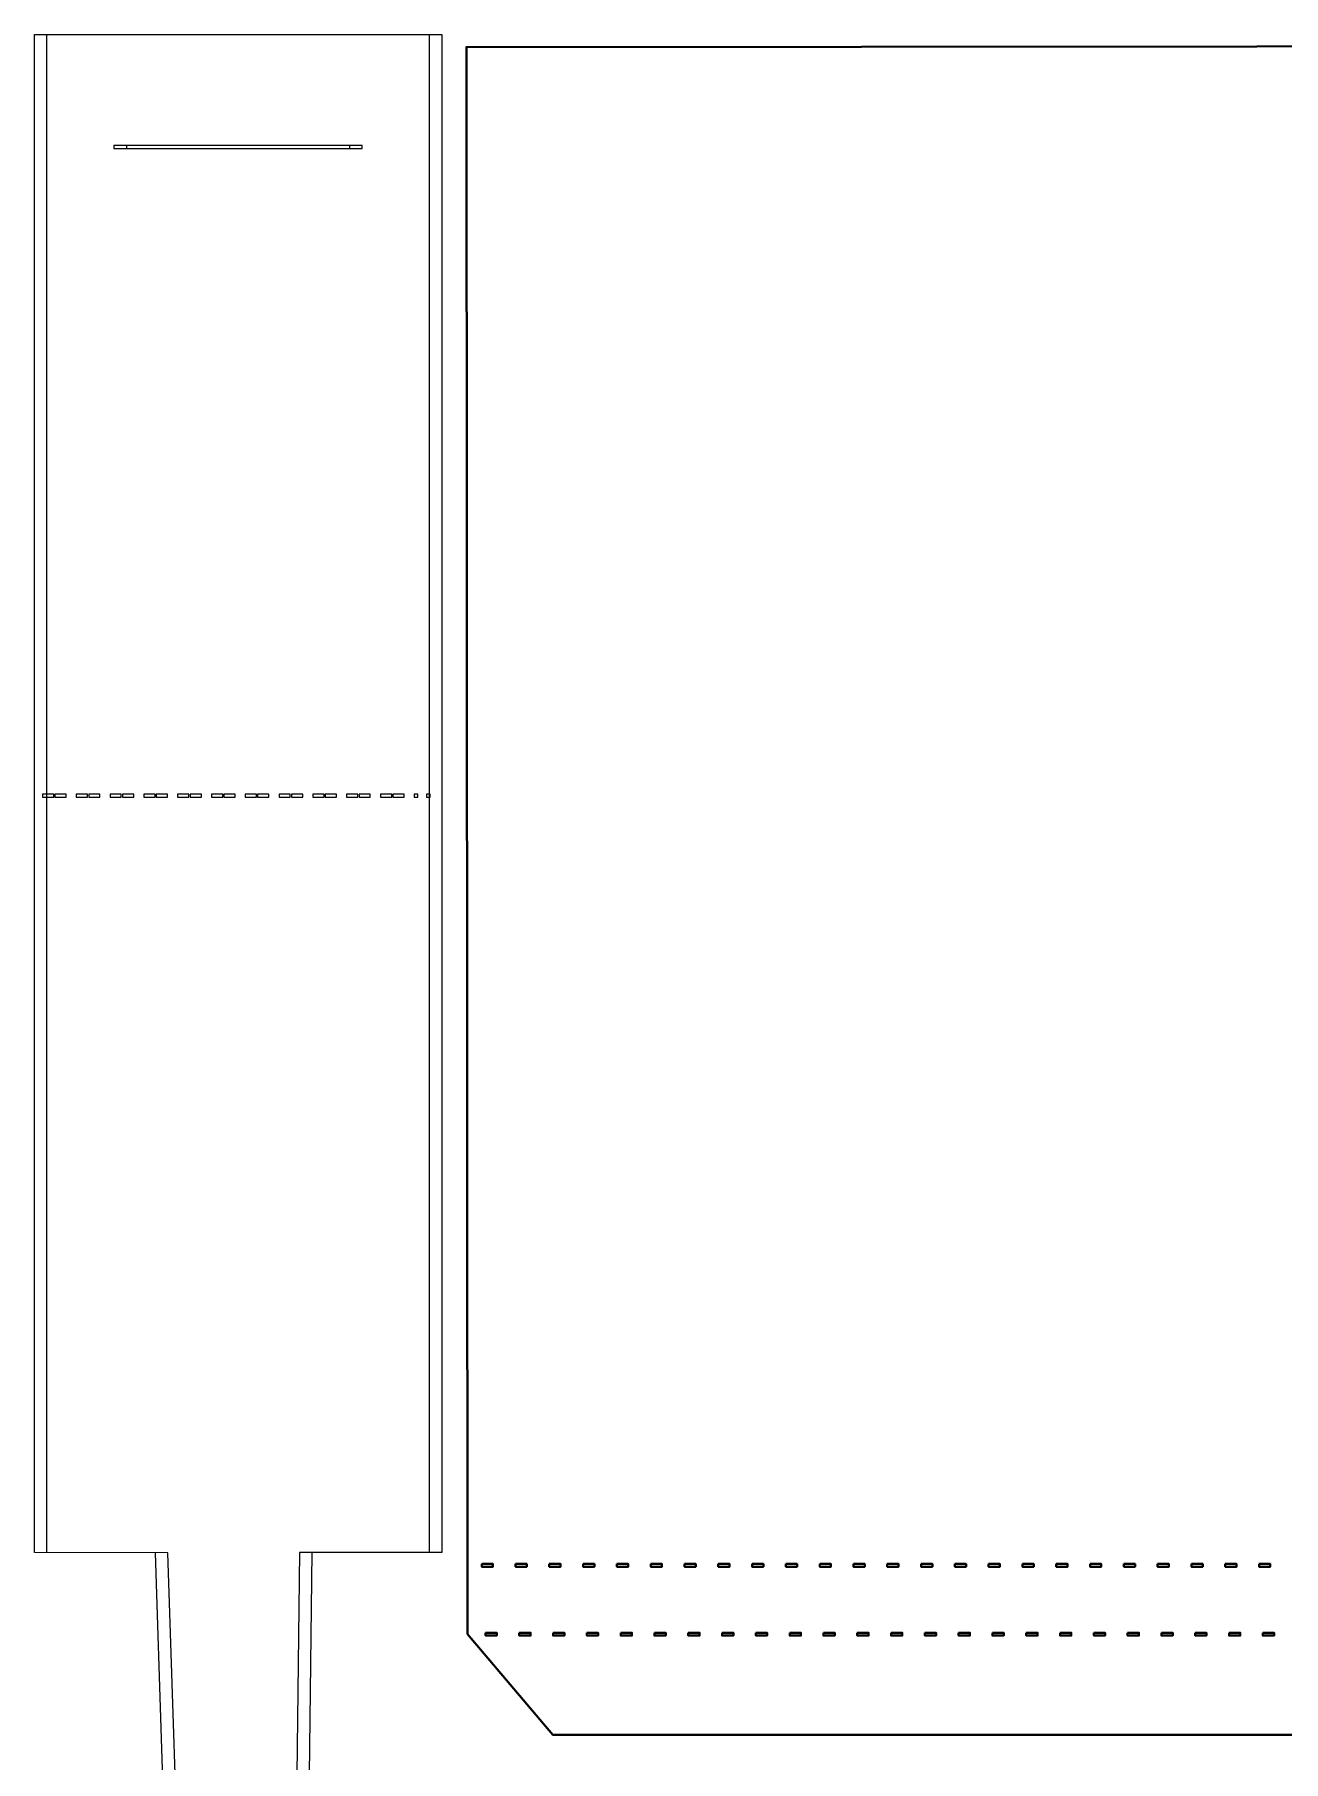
# Model space of a CAD drawing. Header units: centimetres. Extents: x -23.7 to 23.7, y -13.8 to 13.8.
# Drawn here: x -2.01 to 10.91, y -4.23 to 13.63 of the extents above; entities that cross this region are included whole.
import ezdxf

# ---------------------------------------------------------------- set-up
doc = ezdxf.new("R2010")
doc.units = ezdxf.units.CM
doc.header["$MEASUREMENT"] = 0
doc.layers.add('Layer 1', color=7, linetype='Continuous')

msp = doc.modelspace()

# ---------------------------------------------------------------- linework, layer by layer
at = {"layer": 'Layer 1', "color": 58, "lineweight": 25}
for points, knots in [([(-2.00541, 13.62536), (-2.00541, 13.62536), (-2.00541, -2.07108), (-2.00541, -2.07108), (-2.00541, -2.07108), (-2.00541, -2.07108), (-0.75516, -2.07381), (-0.75516, -2.07381), (-0.75516, -2.07381), (-0.75516, -2.07381), (-0.62219, -6.13), (-0.62219, -6.13), (-0.62219, -6.13), (-0.95883, -6.148), (-1.31956, -6.42123), (-1.32276, -6.68868), (-1.32276, -6.68868), (-1.32276, -7.02126), (-1.10787, -7.18657), (-0.38599, -7.2448), (-0.38599, -7.2448), (-0.09813, -8.23552), (0.35747, -8.21303), (0.59316, -7.20798), (0.59316, -7.20798), (1.26067, -7.13203), (1.47708, -6.99749), (1.47708, -6.68178), (1.47708, -6.68178), (1.47708, -6.40861), (1.16271, -6.11338), (0.6862, -6.09256), (0.6862, -6.09256), (0.6862, -6.09256), (0.73261, -2.07108), (0.73261, -2.07108), (0.73261, -2.07108), (0.73261, -2.07108), (2.07568, -2.07108), (2.07568, -2.07108), (2.07568, -2.07108), (2.07568, -2.07108), (2.07568, 13.62536), (2.07568, 13.62536), (2.07568, 13.62536), (2.07568, 13.62536), (-2.00539, 13.62536), (-2.00539, 13.62536), (-2.00539, 13.62536), (-2.00539, 13.62536), (-2.00541, 13.62536), (-2.00541, 13.62536)], [0, 0, 0, 0, 0.07142857, 0.07142857, 0.07142857, 0.07142857, 0.14285714, 0.14285714, 0.14285714, 0.14285714, 0.21428571, 0.21428571, 0.21428571, 0.21428571, 0.28571429, 0.28571429, 0.28571429, 0.28571429, 0.35714286, 0.35714286, 0.35714286, 0.35714286, 0.42857143, 0.42857143, 0.42857143, 0.42857143, 0.5, 0.5, 0.5, 0.5, 0.57142857, 0.57142857, 0.57142857, 0.57142857, 0.64285714, 0.64285714, 0.64285714, 0.64285714, 0.71428571, 0.71428571, 0.71428571, 0.71428571, 0.78571429, 0.78571429, 0.78571429, 0.78571429, 0.85714286, 0.85714286, 0.85714286, 0.85714286, 1, 1, 1, 1]), ([(-1.18465, 12.47701), (-1.18465, 12.47701), (1.25398, 12.47701), (1.25398, 12.47701), (1.25398, 12.47701), (1.25398, 12.47701), (1.25398, 12.44789), (1.25398, 12.44789), (1.25398, 12.44789), (1.25398, 12.44789), (-1.18465, 12.44789), (-1.18465, 12.44789), (-1.18465, 12.44789), (-1.18465, 12.44789), (-1.18465, 12.47701), (-1.18465, 12.47701)], [0, 0, 0, 0, 0.2, 0.2, 0.2, 0.2, 0.4, 0.4, 0.4, 0.4, 0.6, 0.6, 0.6, 0.6, 1, 1, 1, 1]), ([(-1.92352, 5.76986), (-1.92352, 5.76986), (-1.80705, 5.76986), (-1.80705, 5.76986), (-1.80705, 5.76986), (-1.80705, 5.76986), (-1.80705, 5.74074), (-1.80705, 5.74074), (-1.80705, 5.74074), (-1.80705, 5.74074), (-1.92352, 5.74074), (-1.92352, 5.74074), (-1.92352, 5.74074), (-1.92352, 5.74074), (-1.92352, 5.76986), (-1.92352, 5.76986)], [0, 0, 0, 0, 0.2, 0.2, 0.2, 0.2, 0.4, 0.4, 0.4, 0.4, 0.6, 0.6, 0.6, 0.6, 1, 1, 1, 1]), ([(-1.5741, 5.76986), (-1.5741, 5.76986), (-1.45763, 5.76986), (-1.45763, 5.76986), (-1.45763, 5.76986), (-1.45763, 5.76986), (-1.45763, 5.74074), (-1.45763, 5.74074), (-1.45763, 5.74074), (-1.45763, 5.74074), (-1.5741, 5.74074), (-1.5741, 5.74074), (-1.5741, 5.74074), (-1.5741, 5.74074), (-1.5741, 5.76986), (-1.5741, 5.76986)], [0, 0, 0, 0, 0.2, 0.2, 0.2, 0.2, 0.4, 0.4, 0.4, 0.4, 0.6, 0.6, 0.6, 0.6, 1, 1, 1, 1]), ([(-1.22469, 5.76986), (-1.22469, 5.76986), (-1.10822, 5.76986), (-1.10822, 5.76986), (-1.10822, 5.76986), (-1.10822, 5.76986), (-1.10822, 5.74074), (-1.10822, 5.74074), (-1.10822, 5.74074), (-1.10822, 5.74074), (-1.22469, 5.74074), (-1.22469, 5.74074), (-1.22469, 5.74074), (-1.22469, 5.74074), (-1.22469, 5.76986), (-1.22469, 5.76986)], [0, 0, 0, 0, 0.2, 0.2, 0.2, 0.2, 0.4, 0.4, 0.4, 0.4, 0.6, 0.6, 0.6, 0.6, 1, 1, 1, 1]), ([(-0.87527, 5.76986), (-0.87527, 5.76986), (-0.7588, 5.76986), (-0.7588, 5.76986), (-0.7588, 5.76986), (-0.7588, 5.76986), (-0.7588, 5.74074), (-0.7588, 5.74074), (-0.7588, 5.74074), (-0.7588, 5.74074), (-0.87527, 5.74074), (-0.87527, 5.74074), (-0.87527, 5.74074), (-0.87527, 5.74074), (-0.87527, 5.76986), (-0.87527, 5.76986)], [0, 0, 0, 0, 0.2, 0.2, 0.2, 0.2, 0.4, 0.4, 0.4, 0.4, 0.6, 0.6, 0.6, 0.6, 1, 1, 1, 1]), ([(-0.52585, 5.76986), (-0.52585, 5.76986), (-0.40938, 5.76986), (-0.40938, 5.76986), (-0.40938, 5.76986), (-0.40938, 5.76986), (-0.40938, 5.74074), (-0.40938, 5.74074), (-0.40938, 5.74074), (-0.40938, 5.74074), (-0.52585, 5.74074), (-0.52585, 5.74074), (-0.52585, 5.74074), (-0.52585, 5.74074), (-0.52585, 5.76986), (-0.52585, 5.76986)], [0, 0, 0, 0, 0.2, 0.2, 0.2, 0.2, 0.4, 0.4, 0.4, 0.4, 0.6, 0.6, 0.6, 0.6, 1, 1, 1, 1]), ([(-0.17644, 5.76986), (-0.17644, 5.76986), (-0.05997, 5.76986), (-0.05997, 5.76986), (-0.05997, 5.76986), (-0.05997, 5.76986), (-0.05997, 5.74074), (-0.05997, 5.74074), (-0.05997, 5.74074), (-0.05997, 5.74074), (-0.17644, 5.74074), (-0.17644, 5.74074), (-0.17644, 5.74074), (-0.17644, 5.74074), (-0.17644, 5.76986), (-0.17644, 5.76986)], [0, 0, 0, 0, 0.2, 0.2, 0.2, 0.2, 0.4, 0.4, 0.4, 0.4, 0.6, 0.6, 0.6, 0.6, 1, 1, 1, 1]), ([(0.17298, 5.76986), (0.17298, 5.76986), (0.28945, 5.76986), (0.28945, 5.76986), (0.28945, 5.76986), (0.28945, 5.76986), (0.28945, 5.74074), (0.28945, 5.74074), (0.28945, 5.74074), (0.28945, 5.74074), (0.17298, 5.74074), (0.17298, 5.74074), (0.17298, 5.74074), (0.17298, 5.74074), (0.17298, 5.76986), (0.17298, 5.76986)], [0, 0, 0, 0, 0.2, 0.2, 0.2, 0.2, 0.4, 0.4, 0.4, 0.4, 0.6, 0.6, 0.6, 0.6, 1, 1, 1, 1]), ([(0.5224, 5.76986), (0.5224, 5.76986), (0.63887, 5.76986), (0.63887, 5.76986), (0.63887, 5.76986), (0.63887, 5.76986), (0.63887, 5.74074), (0.63887, 5.74074), (0.63887, 5.74074), (0.63887, 5.74074), (0.5224, 5.74074), (0.5224, 5.74074), (0.5224, 5.74074), (0.5224, 5.74074), (0.5224, 5.76986), (0.5224, 5.76986)], [0, 0, 0, 0, 0.2, 0.2, 0.2, 0.2, 0.4, 0.4, 0.4, 0.4, 0.6, 0.6, 0.6, 0.6, 1, 1, 1, 1]), ([(0.87181, 5.76986), (0.87181, 5.76986), (0.98828, 5.76986), (0.98828, 5.76986), (0.98828, 5.76986), (0.98828, 5.76986), (0.98828, 5.74074), (0.98828, 5.74074), (0.98828, 5.74074), (0.98828, 5.74074), (0.87181, 5.74074), (0.87181, 5.74074), (0.87181, 5.74074), (0.87181, 5.74074), (0.87181, 5.76986), (0.87181, 5.76986)], [0, 0, 0, 0, 0.2, 0.2, 0.2, 0.2, 0.4, 0.4, 0.4, 0.4, 0.6, 0.6, 0.6, 0.6, 1, 1, 1, 1]), ([(1.22123, 5.76986), (1.22123, 5.76986), (1.3377, 5.76986), (1.3377, 5.76986), (1.3377, 5.76986), (1.3377, 5.76986), (1.3377, 5.74074), (1.3377, 5.74074), (1.3377, 5.74074), (1.3377, 5.74074), (1.22123, 5.74074), (1.22123, 5.74074), (1.22123, 5.74074), (1.22123, 5.74074), (1.22123, 5.76986), (1.22123, 5.76986)], [0, 0, 0, 0, 0.2, 0.2, 0.2, 0.2, 0.4, 0.4, 0.4, 0.4, 0.6, 0.6, 0.6, 0.6, 1, 1, 1, 1]), ([(1.57065, 5.76986), (1.57065, 5.76986), (1.68712, 5.76986), (1.68712, 5.76986), (1.68712, 5.76986), (1.68712, 5.76986), (1.68712, 5.74074), (1.68712, 5.74074), (1.68712, 5.74074), (1.68712, 5.74074), (1.57065, 5.74074), (1.57065, 5.74074), (1.57065, 5.74074), (1.57065, 5.74074), (1.57065, 5.76986), (1.57065, 5.76986)], [0, 0, 0, 0, 0.2, 0.2, 0.2, 0.2, 0.4, 0.4, 0.4, 0.4, 0.6, 0.6, 0.6, 0.6, 1, 1, 1, 1]), ([(1.92006, 5.76986), (1.92006, 5.76986), (1.95645, 5.76986), (1.95645, 5.76986), (1.95645, 5.76986), (1.95645, 5.76986), (1.95645, 5.74074), (1.95645, 5.74074), (1.95645, 5.74074), (1.95645, 5.74074), (1.92006, 5.74074), (1.92006, 5.74074), (1.92006, 5.74074), (1.92006, 5.74074), (1.92006, 5.76986), (1.92006, 5.76986)], [0, 0, 0, 0, 0.2, 0.2, 0.2, 0.2, 0.4, 0.4, 0.4, 0.4, 0.6, 0.6, 0.6, 0.6, 1, 1, 1, 1])]:
    msp.add_open_spline(points, degree=3, knots=knots, dxfattribs=at)
at = {"layer": 'Layer 1', "color": 29, "lineweight": 25}
for points, knots in [([(-1.87696, 13.62536), (-1.87696, 13.62536), (-1.87696, -2.07108), (-1.87696, -2.07108), (-1.87696, -2.07108), (-1.87696, -2.07108), (-0.6267, -2.07381), (-0.6267, -2.07381), (-0.6267, -2.07381), (-0.6267, -2.07381), (-0.49373, -6.13), (-0.49373, -6.13), (-0.49373, -6.13), (-0.83037, -6.148), (-1.1911, -6.42123), (-1.1943, -6.68868), (-1.1943, -6.68868), (-1.1943, -7.02126), (-0.97941, -7.18657), (-0.25753, -7.2448), (-0.25753, -7.2448), (0.03033, -8.23552), (0.48593, -8.21303), (0.72162, -7.20798), (0.72162, -7.20798), (1.38913, -7.13203), (1.60554, -6.99749), (1.60554, -6.68178), (1.60554, -6.68178), (1.60554, -6.40861), (1.29117, -6.11338), (0.81465, -6.09256), (0.81465, -6.09256), (0.81465, -6.09256), (0.86106, -2.07108), (0.86106, -2.07108), (0.86106, -2.07108), (0.86106, -2.07108), (2.20413, -2.07108), (2.20413, -2.07108), (2.20413, -2.07108), (2.20413, -2.07108), (2.20413, 13.62536), (2.20413, 13.62536), (2.20413, 13.62536), (2.20413, 13.62536), (-1.87694, 13.62536), (-1.87694, 13.62536), (-1.87694, 13.62536), (-1.87694, 13.62536), (-1.87696, 13.62536), (-1.87696, 13.62536)], [0, 0, 0, 0, 0.07142857, 0.07142857, 0.07142857, 0.07142857, 0.14285714, 0.14285714, 0.14285714, 0.14285714, 0.21428571, 0.21428571, 0.21428571, 0.21428571, 0.28571429, 0.28571429, 0.28571429, 0.28571429, 0.35714286, 0.35714286, 0.35714286, 0.35714286, 0.42857143, 0.42857143, 0.42857143, 0.42857143, 0.5, 0.5, 0.5, 0.5, 0.57142857, 0.57142857, 0.57142857, 0.57142857, 0.64285714, 0.64285714, 0.64285714, 0.64285714, 0.71428571, 0.71428571, 0.71428571, 0.71428571, 0.78571429, 0.78571429, 0.78571429, 0.78571429, 0.85714286, 0.85714286, 0.85714286, 0.85714286, 1, 1, 1, 1]), ([(-1.05619, 12.47701), (-1.05619, 12.47701), (1.38245, 12.47701), (1.38245, 12.47701), (1.38245, 12.47701), (1.38245, 12.47701), (1.38245, 12.44789), (1.38245, 12.44789), (1.38245, 12.44789), (1.38245, 12.44789), (-1.05619, 12.44789), (-1.05619, 12.44789), (-1.05619, 12.44789), (-1.05619, 12.44789), (-1.05619, 12.47701), (-1.05619, 12.47701)], [0, 0, 0, 0, 0.2, 0.2, 0.2, 0.2, 0.4, 0.4, 0.4, 0.4, 0.6, 0.6, 0.6, 0.6, 1, 1, 1, 1]), ([(-1.79506, 5.76986), (-1.79506, 5.76986), (-1.67859, 5.76986), (-1.67859, 5.76986), (-1.67859, 5.76986), (-1.67859, 5.76986), (-1.67859, 5.74074), (-1.67859, 5.74074), (-1.67859, 5.74074), (-1.67859, 5.74074), (-1.79506, 5.74074), (-1.79506, 5.74074), (-1.79506, 5.74074), (-1.79506, 5.74074), (-1.79506, 5.76986), (-1.79506, 5.76986)], [0, 0, 0, 0, 0.2, 0.2, 0.2, 0.2, 0.4, 0.4, 0.4, 0.4, 0.6, 0.6, 0.6, 0.6, 1, 1, 1, 1]), ([(-1.44565, 5.76986), (-1.44565, 5.76986), (-1.32918, 5.76986), (-1.32918, 5.76986), (-1.32918, 5.76986), (-1.32918, 5.76986), (-1.32918, 5.74074), (-1.32918, 5.74074), (-1.32918, 5.74074), (-1.32918, 5.74074), (-1.44565, 5.74074), (-1.44565, 5.74074), (-1.44565, 5.74074), (-1.44565, 5.74074), (-1.44565, 5.76986), (-1.44565, 5.76986)], [0, 0, 0, 0, 0.2, 0.2, 0.2, 0.2, 0.4, 0.4, 0.4, 0.4, 0.6, 0.6, 0.6, 0.6, 1, 1, 1, 1]), ([(-1.09623, 5.76986), (-1.09623, 5.76986), (-0.97976, 5.76986), (-0.97976, 5.76986), (-0.97976, 5.76986), (-0.97976, 5.76986), (-0.97976, 5.74074), (-0.97976, 5.74074), (-0.97976, 5.74074), (-0.97976, 5.74074), (-1.09623, 5.74074), (-1.09623, 5.74074), (-1.09623, 5.74074), (-1.09623, 5.74074), (-1.09623, 5.76986), (-1.09623, 5.76986)], [0, 0, 0, 0, 0.2, 0.2, 0.2, 0.2, 0.4, 0.4, 0.4, 0.4, 0.6, 0.6, 0.6, 0.6, 1, 1, 1, 1]), ([(-0.74681, 5.76986), (-0.74681, 5.76986), (-0.63034, 5.76986), (-0.63034, 5.76986), (-0.63034, 5.76986), (-0.63034, 5.76986), (-0.63034, 5.74074), (-0.63034, 5.74074), (-0.63034, 5.74074), (-0.63034, 5.74074), (-0.74681, 5.74074), (-0.74681, 5.74074), (-0.74681, 5.74074), (-0.74681, 5.74074), (-0.74681, 5.76986), (-0.74681, 5.76986)], [0, 0, 0, 0, 0.2, 0.2, 0.2, 0.2, 0.4, 0.4, 0.4, 0.4, 0.6, 0.6, 0.6, 0.6, 1, 1, 1, 1]), ([(-0.3974, 5.76986), (-0.3974, 5.76986), (-0.28093, 5.76986), (-0.28093, 5.76986), (-0.28093, 5.76986), (-0.28093, 5.76986), (-0.28093, 5.74074), (-0.28093, 5.74074), (-0.28093, 5.74074), (-0.28093, 5.74074), (-0.3974, 5.74074), (-0.3974, 5.74074), (-0.3974, 5.74074), (-0.3974, 5.74074), (-0.3974, 5.76986), (-0.3974, 5.76986)], [0, 0, 0, 0, 0.2, 0.2, 0.2, 0.2, 0.4, 0.4, 0.4, 0.4, 0.6, 0.6, 0.6, 0.6, 1, 1, 1, 1]), ([(-0.04798, 5.76986), (-0.04798, 5.76986), (0.06849, 5.76986), (0.06849, 5.76986), (0.06849, 5.76986), (0.06849, 5.76986), (0.06849, 5.74074), (0.06849, 5.74074), (0.06849, 5.74074), (0.06849, 5.74074), (-0.04798, 5.74074), (-0.04798, 5.74074), (-0.04798, 5.74074), (-0.04798, 5.74074), (-0.04798, 5.76986), (-0.04798, 5.76986)], [0, 0, 0, 0, 0.2, 0.2, 0.2, 0.2, 0.4, 0.4, 0.4, 0.4, 0.6, 0.6, 0.6, 0.6, 1, 1, 1, 1]), ([(0.30144, 5.76986), (0.30144, 5.76986), (0.41791, 5.76986), (0.41791, 5.76986), (0.41791, 5.76986), (0.41791, 5.76986), (0.41791, 5.74074), (0.41791, 5.74074), (0.41791, 5.74074), (0.41791, 5.74074), (0.30144, 5.74074), (0.30144, 5.74074), (0.30144, 5.74074), (0.30144, 5.74074), (0.30144, 5.76986), (0.30144, 5.76986)], [0, 0, 0, 0, 0.2, 0.2, 0.2, 0.2, 0.4, 0.4, 0.4, 0.4, 0.6, 0.6, 0.6, 0.6, 1, 1, 1, 1]), ([(0.65085, 5.76986), (0.65085, 5.76986), (0.76732, 5.76986), (0.76732, 5.76986), (0.76732, 5.76986), (0.76732, 5.76986), (0.76732, 5.74074), (0.76732, 5.74074), (0.76732, 5.74074), (0.76732, 5.74074), (0.65085, 5.74074), (0.65085, 5.74074), (0.65085, 5.74074), (0.65085, 5.74074), (0.65085, 5.76986), (0.65085, 5.76986)], [0, 0, 0, 0, 0.2, 0.2, 0.2, 0.2, 0.4, 0.4, 0.4, 0.4, 0.6, 0.6, 0.6, 0.6, 1, 1, 1, 1]), ([(1.00027, 5.76986), (1.00027, 5.76986), (1.11674, 5.76986), (1.11674, 5.76986), (1.11674, 5.76986), (1.11674, 5.76986), (1.11674, 5.74074), (1.11674, 5.74074), (1.11674, 5.74074), (1.11674, 5.74074), (1.00027, 5.74074), (1.00027, 5.74074), (1.00027, 5.74074), (1.00027, 5.74074), (1.00027, 5.76986), (1.00027, 5.76986)], [0, 0, 0, 0, 0.2, 0.2, 0.2, 0.2, 0.4, 0.4, 0.4, 0.4, 0.6, 0.6, 0.6, 0.6, 1, 1, 1, 1]), ([(1.34968, 5.76986), (1.34968, 5.76986), (1.46615, 5.76986), (1.46615, 5.76986), (1.46615, 5.76986), (1.46615, 5.76986), (1.46615, 5.74074), (1.46615, 5.74074), (1.46615, 5.74074), (1.46615, 5.74074), (1.34968, 5.74074), (1.34968, 5.74074), (1.34968, 5.74074), (1.34968, 5.74074), (1.34968, 5.76986), (1.34968, 5.76986)], [0, 0, 0, 0, 0.2, 0.2, 0.2, 0.2, 0.4, 0.4, 0.4, 0.4, 0.6, 0.6, 0.6, 0.6, 1, 1, 1, 1]), ([(1.6991, 5.76986), (1.6991, 5.76986), (1.81557, 5.76986), (1.81557, 5.76986), (1.81557, 5.76986), (1.81557, 5.76986), (1.81557, 5.74074), (1.81557, 5.74074), (1.81557, 5.74074), (1.81557, 5.74074), (1.6991, 5.74074), (1.6991, 5.74074), (1.6991, 5.74074), (1.6991, 5.74074), (1.6991, 5.76986), (1.6991, 5.76986)], [0, 0, 0, 0, 0.2, 0.2, 0.2, 0.2, 0.4, 0.4, 0.4, 0.4, 0.6, 0.6, 0.6, 0.6, 1, 1, 1, 1]), ([(2.04852, 5.76986), (2.04852, 5.76986), (2.08492, 5.76986), (2.08492, 5.76986), (2.08492, 5.76986), (2.08492, 5.76986), (2.08492, 5.74074), (2.08492, 5.74074), (2.08492, 5.74074), (2.08492, 5.74074), (2.04852, 5.74074), (2.04852, 5.74074), (2.04852, 5.74074), (2.04852, 5.74074), (2.04852, 5.76986), (2.04852, 5.76986)], [0, 0, 0, 0, 0.2, 0.2, 0.2, 0.2, 0.4, 0.4, 0.4, 0.4, 0.6, 0.6, 0.6, 0.6, 1, 1, 1, 1])]:
    msp.add_open_spline(points, degree=3, knots=knots, dxfattribs=at)
at = {"layer": 'Layer 1', "color": 58, "lineweight": 40}
for points, knots in [([(22.88777, 13.51045), (22.88777, 13.51045), (2.45965, 13.49498), (2.45965, 13.49498), (2.45965, 13.49498), (2.45965, 13.49498), (2.47148, -2.91576), (2.47148, -2.91576), (2.47148, -2.91576), (2.47148, -2.91576), (3.35412, -3.95764), (3.35412, -3.95764), (3.35412, -3.95764), (3.35412, -3.95764), (11.18142, -3.95764), (11.18142, -3.95764), (11.18142, -3.95764), (11.18142, -3.95764), (11.8666, -2.93032), (11.8666, -2.93032), (11.8666, -2.93032), (11.8666, -2.93032), (11.86843, -2.20328), (11.86843, -2.20328), (11.86843, -2.20328), (11.86843, -2.20328), (11.91484, -2.20146), (11.91484, -2.20146), (11.91484, -2.20146), (11.91484, -2.20146), (11.91484, -3.57183), (11.91484, -3.57183), (11.91484, -3.57183), (11.91484, -3.57183), (12.12322, -3.954), (12.12322, -3.954), (12.12322, -3.954), (12.12322, -3.954), (12.39893, -3.954), (12.39893, -3.954), (12.39893, -3.954), (12.39893, -3.954), (12.57364, -3.5418), (12.57364, -3.5418), (12.57364, -3.5418), (12.57364, -3.5418), (12.57364, -2.20328), (12.57364, -2.20328), (12.57364, -2.20328), (12.57364, -2.20328), (12.55999, -2.20328), (12.55999, -2.20328), (12.55999, -2.20328), (12.55999, -2.20328), (12.55999, -2.10137), (12.55999, -2.10137), (12.55999, -2.10137), (12.55999, -2.10137), (12.58911, -2.10137), (12.58911, -2.10137), (12.58911, -2.10137), (12.58911, -2.10137), (12.58911, -2.20146), (12.58911, -2.20146), (12.58911, -2.20146), (12.58911, -2.20146), (22.86869, -2.20146), (22.86869, -2.20146), (22.86869, -2.20146), (22.86869, -2.20146), (22.86869, -2.14049), (22.86869, -2.14049), (22.86869, -2.14049), (22.86869, -2.14049), (22.89781, -2.14049), (22.89781, -2.14049), (22.89781, -2.14049), (22.89781, -2.14049), (22.89781, -2.18417), (22.89781, -2.18417), (22.89781, -2.18417), (22.89781, -2.18417), (23.66125, -0.88114), (23.66125, -0.88114), (23.66125, -0.88114), (23.66125, -0.88114), (23.66125, 12.53317), (23.66125, 12.53317), (23.66125, 12.53317), (23.66125, 12.53317), (22.8878, 13.51045), (22.8878, 13.51045), (22.8878, 13.51045), (22.8878, 13.51045), (22.88777, 13.51045), (22.88777, 13.51045)], [0, 0, 0, 0, 0.04, 0.04, 0.04, 0.04, 0.08, 0.08, 0.08, 0.08, 0.12, 0.12, 0.12, 0.12, 0.16, 0.16, 0.16, 0.16, 0.2, 0.2, 0.2, 0.2, 0.24, 0.24, 0.24, 0.24, 0.28, 0.28, 0.28, 0.28, 0.32, 0.32, 0.32, 0.32, 0.36, 0.36, 0.36, 0.36, 0.4, 0.4, 0.4, 0.4, 0.44, 0.44, 0.44, 0.44, 0.48, 0.48, 0.48, 0.48, 0.52, 0.52, 0.52, 0.52, 0.56, 0.56, 0.56, 0.56, 0.6, 0.6, 0.6, 0.6, 0.64, 0.64, 0.64, 0.64, 0.68, 0.68, 0.68, 0.68, 0.72, 0.72, 0.72, 0.72, 0.76, 0.76, 0.76, 0.76, 0.8, 0.8, 0.8, 0.8, 0.84, 0.84, 0.84, 0.84, 0.88, 0.88, 0.88, 0.88, 0.92, 0.92, 0.92, 0.92, 1, 1, 1, 1]), ([(2.61798, -2.18872), (2.61798, -2.18872), (2.73445, -2.18872), (2.73445, -2.18872), (2.73445, -2.18872), (2.73445, -2.18872), (2.73445, -2.21784), (2.73445, -2.21784), (2.73445, -2.21784), (2.73445, -2.21784), (2.61798, -2.21784), (2.61798, -2.21784), (2.61798, -2.21784), (2.61798, -2.21784), (2.61798, -2.18872), (2.61798, -2.18872)], [0, 0, 0, 0, 0.2, 0.2, 0.2, 0.2, 0.4, 0.4, 0.4, 0.4, 0.6, 0.6, 0.6, 0.6, 1, 1, 1, 1]), ([(2.9674, -2.18872), (2.9674, -2.18872), (3.08387, -2.18872), (3.08387, -2.18872), (3.08387, -2.18872), (3.08387, -2.18872), (3.08387, -2.21784), (3.08387, -2.21784), (3.08387, -2.21784), (3.08387, -2.21784), (2.9674, -2.21784), (2.9674, -2.21784), (2.9674, -2.21784), (2.9674, -2.21784), (2.9674, -2.18872), (2.9674, -2.18872)], [0, 0, 0, 0, 0.2, 0.2, 0.2, 0.2, 0.4, 0.4, 0.4, 0.4, 0.6, 0.6, 0.6, 0.6, 1, 1, 1, 1]), ([(3.31682, -2.18872), (3.31682, -2.18872), (3.43329, -2.18872), (3.43329, -2.18872), (3.43329, -2.18872), (3.43329, -2.18872), (3.43329, -2.21784), (3.43329, -2.21784), (3.43329, -2.21784), (3.43329, -2.21784), (3.31682, -2.21784), (3.31682, -2.21784), (3.31682, -2.21784), (3.31682, -2.21784), (3.31682, -2.18872), (3.31682, -2.18872)], [0, 0, 0, 0, 0.2, 0.2, 0.2, 0.2, 0.4, 0.4, 0.4, 0.4, 0.6, 0.6, 0.6, 0.6, 1, 1, 1, 1]), ([(3.66623, -2.18872), (3.66623, -2.18872), (3.7827, -2.18872), (3.7827, -2.18872), (3.7827, -2.18872), (3.7827, -2.18872), (3.7827, -2.21784), (3.7827, -2.21784), (3.7827, -2.21784), (3.7827, -2.21784), (3.66623, -2.21784), (3.66623, -2.21784), (3.66623, -2.21784), (3.66623, -2.21784), (3.66623, -2.18872), (3.66623, -2.18872)], [0, 0, 0, 0, 0.2, 0.2, 0.2, 0.2, 0.4, 0.4, 0.4, 0.4, 0.6, 0.6, 0.6, 0.6, 1, 1, 1, 1]), ([(4.01565, -2.18872), (4.01565, -2.18872), (4.13212, -2.18872), (4.13212, -2.18872), (4.13212, -2.18872), (4.13212, -2.18872), (4.13212, -2.21784), (4.13212, -2.21784), (4.13212, -2.21784), (4.13212, -2.21784), (4.01565, -2.21784), (4.01565, -2.21784), (4.01565, -2.21784), (4.01565, -2.21784), (4.01565, -2.18872), (4.01565, -2.18872)], [0, 0, 0, 0, 0.2, 0.2, 0.2, 0.2, 0.4, 0.4, 0.4, 0.4, 0.6, 0.6, 0.6, 0.6, 1, 1, 1, 1]), ([(4.36507, -2.18872), (4.36507, -2.18872), (4.48154, -2.18872), (4.48154, -2.18872), (4.48154, -2.18872), (4.48154, -2.18872), (4.48154, -2.21784), (4.48154, -2.21784), (4.48154, -2.21784), (4.48154, -2.21784), (4.36507, -2.21784), (4.36507, -2.21784), (4.36507, -2.21784), (4.36507, -2.21784), (4.36507, -2.18872), (4.36507, -2.18872)], [0, 0, 0, 0, 0.2, 0.2, 0.2, 0.2, 0.4, 0.4, 0.4, 0.4, 0.6, 0.6, 0.6, 0.6, 1, 1, 1, 1]), ([(4.71448, -2.18872), (4.71448, -2.18872), (4.83095, -2.18872), (4.83095, -2.18872), (4.83095, -2.18872), (4.83095, -2.18872), (4.83095, -2.21784), (4.83095, -2.21784), (4.83095, -2.21784), (4.83095, -2.21784), (4.71448, -2.21784), (4.71448, -2.21784), (4.71448, -2.21784), (4.71448, -2.21784), (4.71448, -2.18872), (4.71448, -2.18872)], [0, 0, 0, 0, 0.2, 0.2, 0.2, 0.2, 0.4, 0.4, 0.4, 0.4, 0.6, 0.6, 0.6, 0.6, 1, 1, 1, 1]), ([(5.0639, -2.18872), (5.0639, -2.18872), (5.18037, -2.18872), (5.18037, -2.18872), (5.18037, -2.18872), (5.18037, -2.18872), (5.18037, -2.21784), (5.18037, -2.21784), (5.18037, -2.21784), (5.18037, -2.21784), (5.0639, -2.21784), (5.0639, -2.21784), (5.0639, -2.21784), (5.0639, -2.21784), (5.0639, -2.18872), (5.0639, -2.18872)], [0, 0, 0, 0, 0.2, 0.2, 0.2, 0.2, 0.4, 0.4, 0.4, 0.4, 0.6, 0.6, 0.6, 0.6, 1, 1, 1, 1]), ([(5.41332, -2.18872), (5.41332, -2.18872), (5.52979, -2.18872), (5.52979, -2.18872), (5.52979, -2.18872), (5.52979, -2.18872), (5.52979, -2.21784), (5.52979, -2.21784), (5.52979, -2.21784), (5.52979, -2.21784), (5.41332, -2.21784), (5.41332, -2.21784), (5.41332, -2.21784), (5.41332, -2.21784), (5.41332, -2.18872), (5.41332, -2.18872)], [0, 0, 0, 0, 0.2, 0.2, 0.2, 0.2, 0.4, 0.4, 0.4, 0.4, 0.6, 0.6, 0.6, 0.6, 1, 1, 1, 1]), ([(5.76273, -2.18872), (5.76273, -2.18872), (5.8792, -2.18872), (5.8792, -2.18872), (5.8792, -2.18872), (5.8792, -2.18872), (5.8792, -2.21784), (5.8792, -2.21784), (5.8792, -2.21784), (5.8792, -2.21784), (5.76273, -2.21784), (5.76273, -2.21784), (5.76273, -2.21784), (5.76273, -2.21784), (5.76273, -2.18872), (5.76273, -2.18872)], [0, 0, 0, 0, 0.2, 0.2, 0.2, 0.2, 0.4, 0.4, 0.4, 0.4, 0.6, 0.6, 0.6, 0.6, 1, 1, 1, 1]), ([(6.11215, -2.18872), (6.11215, -2.18872), (6.22862, -2.18872), (6.22862, -2.18872), (6.22862, -2.18872), (6.22862, -2.18872), (6.22862, -2.21784), (6.22862, -2.21784), (6.22862, -2.21784), (6.22862, -2.21784), (6.11215, -2.21784), (6.11215, -2.21784), (6.11215, -2.21784), (6.11215, -2.21784), (6.11215, -2.18872), (6.11215, -2.18872)], [0, 0, 0, 0, 0.2, 0.2, 0.2, 0.2, 0.4, 0.4, 0.4, 0.4, 0.6, 0.6, 0.6, 0.6, 1, 1, 1, 1]), ([(6.46157, -2.18872), (6.46157, -2.18872), (6.57804, -2.18872), (6.57804, -2.18872), (6.57804, -2.18872), (6.57804, -2.18872), (6.57804, -2.21784), (6.57804, -2.21784), (6.57804, -2.21784), (6.57804, -2.21784), (6.46157, -2.21784), (6.46157, -2.21784), (6.46157, -2.21784), (6.46157, -2.21784), (6.46157, -2.18872), (6.46157, -2.18872)], [0, 0, 0, 0, 0.2, 0.2, 0.2, 0.2, 0.4, 0.4, 0.4, 0.4, 0.6, 0.6, 0.6, 0.6, 1, 1, 1, 1]), ([(6.81098, -2.18872), (6.81098, -2.18872), (6.92745, -2.18872), (6.92745, -2.18872), (6.92745, -2.18872), (6.92745, -2.18872), (6.92745, -2.21784), (6.92745, -2.21784), (6.92745, -2.21784), (6.92745, -2.21784), (6.81098, -2.21784), (6.81098, -2.21784), (6.81098, -2.21784), (6.81098, -2.21784), (6.81098, -2.18872), (6.81098, -2.18872)], [0, 0, 0, 0, 0.2, 0.2, 0.2, 0.2, 0.4, 0.4, 0.4, 0.4, 0.6, 0.6, 0.6, 0.6, 1, 1, 1, 1]), ([(7.1604, -2.18872), (7.1604, -2.18872), (7.27687, -2.18872), (7.27687, -2.18872), (7.27687, -2.18872), (7.27687, -2.18872), (7.27687, -2.21784), (7.27687, -2.21784), (7.27687, -2.21784), (7.27687, -2.21784), (7.1604, -2.21784), (7.1604, -2.21784), (7.1604, -2.21784), (7.1604, -2.21784), (7.1604, -2.18872), (7.1604, -2.18872)], [0, 0, 0, 0, 0.2, 0.2, 0.2, 0.2, 0.4, 0.4, 0.4, 0.4, 0.6, 0.6, 0.6, 0.6, 1, 1, 1, 1]), ([(7.50981, -2.18872), (7.50981, -2.18872), (7.62628, -2.18872), (7.62628, -2.18872), (7.62628, -2.18872), (7.62628, -2.18872), (7.62628, -2.21784), (7.62628, -2.21784), (7.62628, -2.21784), (7.62628, -2.21784), (7.50981, -2.21784), (7.50981, -2.21784), (7.50981, -2.21784), (7.50981, -2.21784), (7.50981, -2.18872), (7.50981, -2.18872)], [0, 0, 0, 0, 0.2, 0.2, 0.2, 0.2, 0.4, 0.4, 0.4, 0.4, 0.6, 0.6, 0.6, 0.6, 1, 1, 1, 1]), ([(7.85923, -2.18872), (7.85923, -2.18872), (7.9757, -2.18872), (7.9757, -2.18872), (7.9757, -2.18872), (7.9757, -2.18872), (7.9757, -2.21784), (7.9757, -2.21784), (7.9757, -2.21784), (7.9757, -2.21784), (7.85923, -2.21784), (7.85923, -2.21784), (7.85923, -2.21784), (7.85923, -2.21784), (7.85923, -2.18872), (7.85923, -2.18872)], [0, 0, 0, 0, 0.2, 0.2, 0.2, 0.2, 0.4, 0.4, 0.4, 0.4, 0.6, 0.6, 0.6, 0.6, 1, 1, 1, 1]), ([(8.20865, -2.18872), (8.20865, -2.18872), (8.32512, -2.18872), (8.32512, -2.18872), (8.32512, -2.18872), (8.32512, -2.18872), (8.32512, -2.21784), (8.32512, -2.21784), (8.32512, -2.21784), (8.32512, -2.21784), (8.20865, -2.21784), (8.20865, -2.21784), (8.20865, -2.21784), (8.20865, -2.21784), (8.20865, -2.18872), (8.20865, -2.18872)], [0, 0, 0, 0, 0.2, 0.2, 0.2, 0.2, 0.4, 0.4, 0.4, 0.4, 0.6, 0.6, 0.6, 0.6, 1, 1, 1, 1]), ([(8.55806, -2.18872), (8.55806, -2.18872), (8.67453, -2.18872), (8.67453, -2.18872), (8.67453, -2.18872), (8.67453, -2.18872), (8.67453, -2.21784), (8.67453, -2.21784), (8.67453, -2.21784), (8.67453, -2.21784), (8.55806, -2.21784), (8.55806, -2.21784), (8.55806, -2.21784), (8.55806, -2.21784), (8.55806, -2.18872), (8.55806, -2.18872)], [0, 0, 0, 0, 0.2, 0.2, 0.2, 0.2, 0.4, 0.4, 0.4, 0.4, 0.6, 0.6, 0.6, 0.6, 1, 1, 1, 1]), ([(8.90748, -2.18872), (8.90748, -2.18872), (9.02395, -2.18872), (9.02395, -2.18872), (9.02395, -2.18872), (9.02395, -2.18872), (9.02395, -2.21784), (9.02395, -2.21784), (9.02395, -2.21784), (9.02395, -2.21784), (8.90748, -2.21784), (8.90748, -2.21784), (8.90748, -2.21784), (8.90748, -2.21784), (8.90748, -2.18872), (8.90748, -2.18872)], [0, 0, 0, 0, 0.2, 0.2, 0.2, 0.2, 0.4, 0.4, 0.4, 0.4, 0.6, 0.6, 0.6, 0.6, 1, 1, 1, 1]), ([(9.2569, -2.18872), (9.2569, -2.18872), (9.37337, -2.18872), (9.37337, -2.18872), (9.37337, -2.18872), (9.37337, -2.18872), (9.37337, -2.21784), (9.37337, -2.21784), (9.37337, -2.21784), (9.37337, -2.21784), (9.2569, -2.21784), (9.2569, -2.21784), (9.2569, -2.21784), (9.2569, -2.21784), (9.2569, -2.18872), (9.2569, -2.18872)], [0, 0, 0, 0, 0.2, 0.2, 0.2, 0.2, 0.4, 0.4, 0.4, 0.4, 0.6, 0.6, 0.6, 0.6, 1, 1, 1, 1]), ([(9.60631, -2.18872), (9.60631, -2.18872), (9.72278, -2.18872), (9.72278, -2.18872), (9.72278, -2.18872), (9.72278, -2.18872), (9.72278, -2.21784), (9.72278, -2.21784), (9.72278, -2.21784), (9.72278, -2.21784), (9.60631, -2.21784), (9.60631, -2.21784), (9.60631, -2.21784), (9.60631, -2.21784), (9.60631, -2.18872), (9.60631, -2.18872)], [0, 0, 0, 0, 0.2, 0.2, 0.2, 0.2, 0.4, 0.4, 0.4, 0.4, 0.6, 0.6, 0.6, 0.6, 1, 1, 1, 1]), ([(9.95573, -2.18872), (9.95573, -2.18872), (10.0722, -2.18872), (10.0722, -2.18872), (10.0722, -2.18872), (10.0722, -2.18872), (10.0722, -2.21784), (10.0722, -2.21784), (10.0722, -2.21784), (10.0722, -2.21784), (9.95573, -2.21784), (9.95573, -2.21784), (9.95573, -2.21784), (9.95573, -2.21784), (9.95573, -2.18872), (9.95573, -2.18872)], [0, 0, 0, 0, 0.2, 0.2, 0.2, 0.2, 0.4, 0.4, 0.4, 0.4, 0.6, 0.6, 0.6, 0.6, 1, 1, 1, 1]), ([(10.30514, -2.18872), (10.30514, -2.18872), (10.42161, -2.18872), (10.42161, -2.18872), (10.42161, -2.18872), (10.42161, -2.18872), (10.42161, -2.21784), (10.42161, -2.21784), (10.42161, -2.21784), (10.42161, -2.21784), (10.30514, -2.21784), (10.30514, -2.21784), (10.30514, -2.21784), (10.30514, -2.21784), (10.30514, -2.18872), (10.30514, -2.18872)], [0, 0, 0, 0, 0.2, 0.2, 0.2, 0.2, 0.4, 0.4, 0.4, 0.4, 0.6, 0.6, 0.6, 0.6, 1, 1, 1, 1]), ([(10.65456, -2.18872), (10.65456, -2.18872), (10.77103, -2.18872), (10.77103, -2.18872), (10.77103, -2.18872), (10.77103, -2.18872), (10.77103, -2.21784), (10.77103, -2.21784), (10.77103, -2.21784), (10.77103, -2.21784), (10.65456, -2.21784), (10.65456, -2.21784), (10.65456, -2.21784), (10.65456, -2.21784), (10.65456, -2.18872), (10.65456, -2.18872)], [0, 0, 0, 0, 0.2, 0.2, 0.2, 0.2, 0.4, 0.4, 0.4, 0.4, 0.6, 0.6, 0.6, 0.6, 1, 1, 1, 1]), ([(2.65711, -2.9012), (2.65711, -2.9012), (2.77358, -2.9012), (2.77358, -2.9012), (2.77358, -2.9012), (2.77358, -2.9012), (2.77358, -2.93032), (2.77358, -2.93032), (2.77358, -2.93032), (2.77358, -2.93032), (2.65711, -2.93032), (2.65711, -2.93032), (2.65711, -2.93032), (2.65711, -2.93032), (2.65711, -2.9012), (2.65711, -2.9012)], [0, 0, 0, 0, 0.2, 0.2, 0.2, 0.2, 0.4, 0.4, 0.4, 0.4, 0.6, 0.6, 0.6, 0.6, 1, 1, 1, 1]), ([(3.00653, -2.9012), (3.00653, -2.9012), (3.123, -2.9012), (3.123, -2.9012), (3.123, -2.9012), (3.123, -2.9012), (3.123, -2.93032), (3.123, -2.93032), (3.123, -2.93032), (3.123, -2.93032), (3.00653, -2.93032), (3.00653, -2.93032), (3.00653, -2.93032), (3.00653, -2.93032), (3.00653, -2.9012), (3.00653, -2.9012)], [0, 0, 0, 0, 0.2, 0.2, 0.2, 0.2, 0.4, 0.4, 0.4, 0.4, 0.6, 0.6, 0.6, 0.6, 1, 1, 1, 1]), ([(3.35594, -2.9012), (3.35594, -2.9012), (3.47241, -2.9012), (3.47241, -2.9012), (3.47241, -2.9012), (3.47241, -2.9012), (3.47241, -2.93032), (3.47241, -2.93032), (3.47241, -2.93032), (3.47241, -2.93032), (3.35594, -2.93032), (3.35594, -2.93032), (3.35594, -2.93032), (3.35594, -2.93032), (3.35594, -2.9012), (3.35594, -2.9012)], [0, 0, 0, 0, 0.2, 0.2, 0.2, 0.2, 0.4, 0.4, 0.4, 0.4, 0.6, 0.6, 0.6, 0.6, 1, 1, 1, 1]), ([(3.70536, -2.9012), (3.70536, -2.9012), (3.82183, -2.9012), (3.82183, -2.9012), (3.82183, -2.9012), (3.82183, -2.9012), (3.82183, -2.93032), (3.82183, -2.93032), (3.82183, -2.93032), (3.82183, -2.93032), (3.70536, -2.93032), (3.70536, -2.93032), (3.70536, -2.93032), (3.70536, -2.93032), (3.70536, -2.9012), (3.70536, -2.9012)], [0, 0, 0, 0, 0.2, 0.2, 0.2, 0.2, 0.4, 0.4, 0.4, 0.4, 0.6, 0.6, 0.6, 0.6, 1, 1, 1, 1]), ([(4.05478, -2.9012), (4.05478, -2.9012), (4.17125, -2.9012), (4.17125, -2.9012), (4.17125, -2.9012), (4.17125, -2.9012), (4.17125, -2.93032), (4.17125, -2.93032), (4.17125, -2.93032), (4.17125, -2.93032), (4.05478, -2.93032), (4.05478, -2.93032), (4.05478, -2.93032), (4.05478, -2.93032), (4.05478, -2.9012), (4.05478, -2.9012)], [0, 0, 0, 0, 0.2, 0.2, 0.2, 0.2, 0.4, 0.4, 0.4, 0.4, 0.6, 0.6, 0.6, 0.6, 1, 1, 1, 1]), ([(4.40419, -2.9012), (4.40419, -2.9012), (4.52066, -2.9012), (4.52066, -2.9012), (4.52066, -2.9012), (4.52066, -2.9012), (4.52066, -2.93032), (4.52066, -2.93032), (4.52066, -2.93032), (4.52066, -2.93032), (4.40419, -2.93032), (4.40419, -2.93032), (4.40419, -2.93032), (4.40419, -2.93032), (4.40419, -2.9012), (4.40419, -2.9012)], [0, 0, 0, 0, 0.2, 0.2, 0.2, 0.2, 0.4, 0.4, 0.4, 0.4, 0.6, 0.6, 0.6, 0.6, 1, 1, 1, 1]), ([(4.75361, -2.9012), (4.75361, -2.9012), (4.87008, -2.9012), (4.87008, -2.9012), (4.87008, -2.9012), (4.87008, -2.9012), (4.87008, -2.93032), (4.87008, -2.93032), (4.87008, -2.93032), (4.87008, -2.93032), (4.75361, -2.93032), (4.75361, -2.93032), (4.75361, -2.93032), (4.75361, -2.93032), (4.75361, -2.9012), (4.75361, -2.9012)], [0, 0, 0, 0, 0.2, 0.2, 0.2, 0.2, 0.4, 0.4, 0.4, 0.4, 0.6, 0.6, 0.6, 0.6, 1, 1, 1, 1]), ([(5.10303, -2.9012), (5.10303, -2.9012), (5.2195, -2.9012), (5.2195, -2.9012), (5.2195, -2.9012), (5.2195, -2.9012), (5.2195, -2.93032), (5.2195, -2.93032), (5.2195, -2.93032), (5.2195, -2.93032), (5.10303, -2.93032), (5.10303, -2.93032), (5.10303, -2.93032), (5.10303, -2.93032), (5.10303, -2.9012), (5.10303, -2.9012)], [0, 0, 0, 0, 0.2, 0.2, 0.2, 0.2, 0.4, 0.4, 0.4, 0.4, 0.6, 0.6, 0.6, 0.6, 1, 1, 1, 1]), ([(5.45244, -2.9012), (5.45244, -2.9012), (5.56891, -2.9012), (5.56891, -2.9012), (5.56891, -2.9012), (5.56891, -2.9012), (5.56891, -2.93032), (5.56891, -2.93032), (5.56891, -2.93032), (5.56891, -2.93032), (5.45244, -2.93032), (5.45244, -2.93032), (5.45244, -2.93032), (5.45244, -2.93032), (5.45244, -2.9012), (5.45244, -2.9012)], [0, 0, 0, 0, 0.2, 0.2, 0.2, 0.2, 0.4, 0.4, 0.4, 0.4, 0.6, 0.6, 0.6, 0.6, 1, 1, 1, 1]), ([(5.80186, -2.9012), (5.80186, -2.9012), (5.91833, -2.9012), (5.91833, -2.9012), (5.91833, -2.9012), (5.91833, -2.9012), (5.91833, -2.93032), (5.91833, -2.93032), (5.91833, -2.93032), (5.91833, -2.93032), (5.80186, -2.93032), (5.80186, -2.93032), (5.80186, -2.93032), (5.80186, -2.93032), (5.80186, -2.9012), (5.80186, -2.9012)], [0, 0, 0, 0, 0.2, 0.2, 0.2, 0.2, 0.4, 0.4, 0.4, 0.4, 0.6, 0.6, 0.6, 0.6, 1, 1, 1, 1]), ([(6.15128, -2.9012), (6.15128, -2.9012), (6.26775, -2.9012), (6.26775, -2.9012), (6.26775, -2.9012), (6.26775, -2.9012), (6.26775, -2.93032), (6.26775, -2.93032), (6.26775, -2.93032), (6.26775, -2.93032), (6.15128, -2.93032), (6.15128, -2.93032), (6.15128, -2.93032), (6.15128, -2.93032), (6.15128, -2.9012), (6.15128, -2.9012)], [0, 0, 0, 0, 0.2, 0.2, 0.2, 0.2, 0.4, 0.4, 0.4, 0.4, 0.6, 0.6, 0.6, 0.6, 1, 1, 1, 1]), ([(6.50069, -2.9012), (6.50069, -2.9012), (6.61716, -2.9012), (6.61716, -2.9012), (6.61716, -2.9012), (6.61716, -2.9012), (6.61716, -2.93032), (6.61716, -2.93032), (6.61716, -2.93032), (6.61716, -2.93032), (6.50069, -2.93032), (6.50069, -2.93032), (6.50069, -2.93032), (6.50069, -2.93032), (6.50069, -2.9012), (6.50069, -2.9012)], [0, 0, 0, 0, 0.2, 0.2, 0.2, 0.2, 0.4, 0.4, 0.4, 0.4, 0.6, 0.6, 0.6, 0.6, 1, 1, 1, 1]), ([(6.85011, -2.9012), (6.85011, -2.9012), (6.96658, -2.9012), (6.96658, -2.9012), (6.96658, -2.9012), (6.96658, -2.9012), (6.96658, -2.93032), (6.96658, -2.93032), (6.96658, -2.93032), (6.96658, -2.93032), (6.85011, -2.93032), (6.85011, -2.93032), (6.85011, -2.93032), (6.85011, -2.93032), (6.85011, -2.9012), (6.85011, -2.9012)], [0, 0, 0, 0, 0.2, 0.2, 0.2, 0.2, 0.4, 0.4, 0.4, 0.4, 0.6, 0.6, 0.6, 0.6, 1, 1, 1, 1]), ([(7.19953, -2.9012), (7.19953, -2.9012), (7.316, -2.9012), (7.316, -2.9012), (7.316, -2.9012), (7.316, -2.9012), (7.316, -2.93032), (7.316, -2.93032), (7.316, -2.93032), (7.316, -2.93032), (7.19953, -2.93032), (7.19953, -2.93032), (7.19953, -2.93032), (7.19953, -2.93032), (7.19953, -2.9012), (7.19953, -2.9012)], [0, 0, 0, 0, 0.2, 0.2, 0.2, 0.2, 0.4, 0.4, 0.4, 0.4, 0.6, 0.6, 0.6, 0.6, 1, 1, 1, 1]), ([(7.54894, -2.9012), (7.54894, -2.9012), (7.66541, -2.9012), (7.66541, -2.9012), (7.66541, -2.9012), (7.66541, -2.9012), (7.66541, -2.93032), (7.66541, -2.93032), (7.66541, -2.93032), (7.66541, -2.93032), (7.54894, -2.93032), (7.54894, -2.93032), (7.54894, -2.93032), (7.54894, -2.93032), (7.54894, -2.9012), (7.54894, -2.9012)], [0, 0, 0, 0, 0.2, 0.2, 0.2, 0.2, 0.4, 0.4, 0.4, 0.4, 0.6, 0.6, 0.6, 0.6, 1, 1, 1, 1]), ([(7.89836, -2.9012), (7.89836, -2.9012), (8.01483, -2.9012), (8.01483, -2.9012), (8.01483, -2.9012), (8.01483, -2.9012), (8.01483, -2.93032), (8.01483, -2.93032), (8.01483, -2.93032), (8.01483, -2.93032), (7.89836, -2.93032), (7.89836, -2.93032), (7.89836, -2.93032), (7.89836, -2.93032), (7.89836, -2.9012), (7.89836, -2.9012)], [0, 0, 0, 0, 0.2, 0.2, 0.2, 0.2, 0.4, 0.4, 0.4, 0.4, 0.6, 0.6, 0.6, 0.6, 1, 1, 1, 1]), ([(8.24778, -2.9012), (8.24778, -2.9012), (8.36425, -2.9012), (8.36425, -2.9012), (8.36425, -2.9012), (8.36425, -2.9012), (8.36425, -2.93032), (8.36425, -2.93032), (8.36425, -2.93032), (8.36425, -2.93032), (8.24778, -2.93032), (8.24778, -2.93032), (8.24778, -2.93032), (8.24778, -2.93032), (8.24778, -2.9012), (8.24778, -2.9012)], [0, 0, 0, 0, 0.2, 0.2, 0.2, 0.2, 0.4, 0.4, 0.4, 0.4, 0.6, 0.6, 0.6, 0.6, 1, 1, 1, 1]), ([(8.59719, -2.9012), (8.59719, -2.9012), (8.71366, -2.9012), (8.71366, -2.9012), (8.71366, -2.9012), (8.71366, -2.9012), (8.71366, -2.93032), (8.71366, -2.93032), (8.71366, -2.93032), (8.71366, -2.93032), (8.59719, -2.93032), (8.59719, -2.93032), (8.59719, -2.93032), (8.59719, -2.93032), (8.59719, -2.9012), (8.59719, -2.9012)], [0, 0, 0, 0, 0.2, 0.2, 0.2, 0.2, 0.4, 0.4, 0.4, 0.4, 0.6, 0.6, 0.6, 0.6, 1, 1, 1, 1]), ([(8.94661, -2.9012), (8.94661, -2.9012), (9.06308, -2.9012), (9.06308, -2.9012), (9.06308, -2.9012), (9.06308, -2.9012), (9.06308, -2.93032), (9.06308, -2.93032), (9.06308, -2.93032), (9.06308, -2.93032), (8.94661, -2.93032), (8.94661, -2.93032), (8.94661, -2.93032), (8.94661, -2.93032), (8.94661, -2.9012), (8.94661, -2.9012)], [0, 0, 0, 0, 0.2, 0.2, 0.2, 0.2, 0.4, 0.4, 0.4, 0.4, 0.6, 0.6, 0.6, 0.6, 1, 1, 1, 1]), ([(9.29603, -2.9012), (9.29603, -2.9012), (9.4125, -2.9012), (9.4125, -2.9012), (9.4125, -2.9012), (9.4125, -2.9012), (9.4125, -2.93032), (9.4125, -2.93032), (9.4125, -2.93032), (9.4125, -2.93032), (9.29603, -2.93032), (9.29603, -2.93032), (9.29603, -2.93032), (9.29603, -2.93032), (9.29603, -2.9012), (9.29603, -2.9012)], [0, 0, 0, 0, 0.2, 0.2, 0.2, 0.2, 0.4, 0.4, 0.4, 0.4, 0.6, 0.6, 0.6, 0.6, 1, 1, 1, 1]), ([(9.64544, -2.9012), (9.64544, -2.9012), (9.76191, -2.9012), (9.76191, -2.9012), (9.76191, -2.9012), (9.76191, -2.9012), (9.76191, -2.93032), (9.76191, -2.93032), (9.76191, -2.93032), (9.76191, -2.93032), (9.64544, -2.93032), (9.64544, -2.93032), (9.64544, -2.93032), (9.64544, -2.93032), (9.64544, -2.9012), (9.64544, -2.9012)], [0, 0, 0, 0, 0.2, 0.2, 0.2, 0.2, 0.4, 0.4, 0.4, 0.4, 0.6, 0.6, 0.6, 0.6, 1, 1, 1, 1]), ([(9.99486, -2.9012), (9.99486, -2.9012), (10.11133, -2.9012), (10.11133, -2.9012), (10.11133, -2.9012), (10.11133, -2.9012), (10.11133, -2.93032), (10.11133, -2.93032), (10.11133, -2.93032), (10.11133, -2.93032), (9.99486, -2.93032), (9.99486, -2.93032), (9.99486, -2.93032), (9.99486, -2.93032), (9.99486, -2.9012), (9.99486, -2.9012)], [0, 0, 0, 0, 0.2, 0.2, 0.2, 0.2, 0.4, 0.4, 0.4, 0.4, 0.6, 0.6, 0.6, 0.6, 1, 1, 1, 1]), ([(10.34427, -2.9012), (10.34427, -2.9012), (10.46074, -2.9012), (10.46074, -2.9012), (10.46074, -2.9012), (10.46074, -2.9012), (10.46074, -2.93032), (10.46074, -2.93032), (10.46074, -2.93032), (10.46074, -2.93032), (10.34427, -2.93032), (10.34427, -2.93032), (10.34427, -2.93032), (10.34427, -2.93032), (10.34427, -2.9012), (10.34427, -2.9012)], [0, 0, 0, 0, 0.2, 0.2, 0.2, 0.2, 0.4, 0.4, 0.4, 0.4, 0.6, 0.6, 0.6, 0.6, 1, 1, 1, 1]), ([(10.69369, -2.9012), (10.69369, -2.9012), (10.81016, -2.9012), (10.81016, -2.9012), (10.81016, -2.9012), (10.81016, -2.9012), (10.81016, -2.93032), (10.81016, -2.93032), (10.81016, -2.93032), (10.81016, -2.93032), (10.69369, -2.93032), (10.69369, -2.93032), (10.69369, -2.93032), (10.69369, -2.93032), (10.69369, -2.9012), (10.69369, -2.9012)], [0, 0, 0, 0, 0.2, 0.2, 0.2, 0.2, 0.4, 0.4, 0.4, 0.4, 0.6, 0.6, 0.6, 0.6, 1, 1, 1, 1])]:
    msp.add_open_spline(points, degree=3, knots=knots, dxfattribs=at)

doc.saveas('drawing.dxf')
